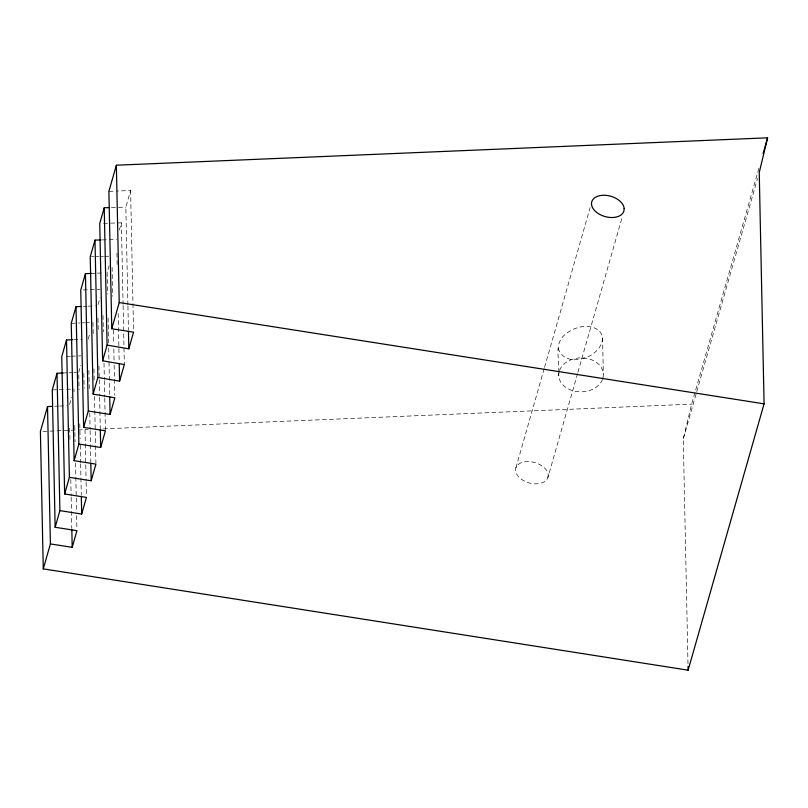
<?xml version="1.0" encoding="UTF-8"?>
<svg xmlns="http://www.w3.org/2000/svg" width="808" height="808" viewBox="0 0 808 808"><rect width="100%" height="100%" fill="white"/><g stroke="black" fill="none" stroke-linecap="round" stroke-linejoin="round"><path stroke-width="0.61" stroke-dasharray="4.04 3.03" d="M558.682 372.084C559.924 360.126 553.783 344.986 563.954 335.512C568.276 331.442 573.619 328.684 579.346 327.2C588.052 324.907 601.263 327.149 602.576 337.855L603.334 373.851M602.576 337.855C602.152 357.944 564.691 369.872 558.187 348.238M547.895 477.609L548.228 474.841A16.736 10.554 15.9 0 0 524.19 461.903A16.736 10.554 15.9 0 0 522.089 479.73A16.736 10.554 15.9 0 0 547.895 477.609L577.589 373.498M687.992 663.893L683.275 438.855L691.638 404.151L759.661 165.66M69.569 404.465L71.599 397.334M78.719 372.367L80.76 365.236M88.224 339.077L89.91 333.128M98.051 304.596L100.091 297.465M109.161 265.63L107.131 272.771L107.575 294.082M119.342 229.967L121.372 222.826L100.939 223.432M127.896 304.929L125.846 207.131L130.603 190.486L116.13 191.092M515.898 467.832L544.208 368.569M544.552 367.357L590.133 207.555M577.932 372.286L622.473 216.12M683.275 438.855L696.395 392.86M696.749 391.648L757.51 178.588M108.888 191.395L114.918 191.143M91.456 273.427L96.273 273.225M97.485 273.175L101.101 273.023M83.163 289.951L100.051 289.244M83.244 306.394L86.86 306.242M88.062 306.192L95.304 305.889M71.255 323.341L79.699 322.988M80.911 322.937L84.527 322.786M85.729 322.735L89.345 322.584M73.75 339.683L82.184 339.33M66.589 356.429L70.205 356.277M71.407 356.227L81.063 355.823M63.044 373.023L67.872 372.821M69.074 372.771L72.69 372.619M73.902 372.569L76.316 372.468M52.267 389.921L65.539 389.365M66.741 389.315L70.357 389.163M54.752 406.262L58.378 406.111M59.58 406.06L66.822 405.757M42.915 431.432L88.264 429.523M103.384 428.886L691.638 404.151M111.433 207.555L125.846 207.131M102.202 239.905L116.625 239.481M91.445 256.722L93.849 256.651M95.051 256.621L98.657 256.51M99.859 256.479L103.464 256.368M104.666 256.338L109.474 256.197M558.712 373.336L558.762 375.851M130.603 190.486L133.512 329.664M127.927 306.181L128.422 330.007M121.372 222.826L123.079 304.333M123.109 305.586L124.341 364.519M116.918 253.268L117.15 264.549M118.17 313.454L118.887 347.309M118.907 348.561L119.17 361.095M112.11 267.408L112.716 296.243M113.423 330.098L113.716 343.895M113.817 348.904L114.059 360.186M114.16 365.206L114.797 395.304M108.08 317.908L108.605 342.986M108.706 347.995L109.676 394.395M103.01 315.474L103.353 331.775M104.01 363.115L104.353 379.417M104.373 380.669L104.717 396.97M104.747 398.223L105.404 429.573M97.98 318.322L98.263 332.118M98.97 365.974L99.233 378.508M99.263 379.76L99.606 396.061M99.626 397.314L100.283 428.664M92.971 322.432L93.233 334.966M93.94 368.822L94.223 382.618M94.516 396.405L95.223 430.26M95.253 431.512L95.91 462.863M88.88 370.418L89.294 390.486M89.769 413.05L90.112 429.351M90.132 430.603L90.789 461.954M83.84 373.276L84.153 388.325M85.022 429.694L85.729 463.55M85.759 464.802L86.103 481.103M86.123 482.356L86.416 496.152M78.78 374.872L79.093 389.921M79.8 423.776L80.113 438.825M80.245 445.087L80.618 462.641M80.638 463.893L81.295 495.243M73.972 389.012L74.033 391.516M74.74 425.372L75.083 441.673M75.528 462.994L76.235 496.839M76.265 498.102L76.528 510.636M76.629 515.655L76.922 529.442M69.7 428.23L69.993 442.016M70.781 479.639L71.124 495.93M71.144 497.193L71.801 528.533M602.495 379.356A22.311 16.988 -1.2 0 1 575.599 391.375A22.311 16.988 -1.2 0 1 559.247 371.428M559.611 370.347A22.311 16.988 -1.2 0 1 586.507 358.328A22.311 16.988 -1.2 0 1 602.849 378.275"/><path stroke-width="1.21" d="M109.029 207.626L104.222 207.767L107.1 345.117L128.815 348.814L133.562 332.169L111.767 328.745L108.888 191.395L116.362 165.216L767.6 137.814L759.237 172.528L764.085 403.849L688.123 670.185L43.279 568.883L40.4 431.543L47.52 406.576L52.348 406.363M63.044 373.023L57.015 373.276L52.267 389.921L55.146 527.27L76.942 530.694L72.195 547.339L50.399 543.915L47.52 406.576M72.538 339.734L66.508 339.986L61.761 356.631L64.64 493.981L86.436 497.405L81.689 514.05L59.893 510.626L57.015 373.276M80.83 306.495L76.002 306.697L71.255 323.341L74.134 460.691L95.93 464.115L91.183 480.76L69.387 477.336L66.508 339.986M91.456 273.427L85.426 273.68L80.749 290.052L83.628 427.402L105.424 430.826L100.677 447.47L78.881 444.046L76.002 306.697M101 239.936L94.99 240.117L90.243 256.762L93.122 394.112L114.847 397.809L110.1 414.454L88.294 411.03L85.426 273.68M104.222 207.767L99.737 223.473L102.616 360.822L124.341 364.519L119.594 381.164L97.869 377.467L94.99 240.117M43.279 568.883L50.399 543.915M55.146 527.27L59.893 510.626M64.64 493.981L69.387 477.336M74.134 460.691L78.881 444.046M83.628 427.402L88.294 411.03M93.122 394.112L97.869 377.467M102.616 360.822L107.1 345.117M111.767 328.745L119.23 302.556L116.362 165.216M763.116 153.56L767.6 137.814M119.23 302.556L764.085 403.849M688.042 666.408L688.123 670.185M128.452 331.26L128.815 348.814M119.22 363.61L119.594 381.164M109.726 396.9L110.1 414.454M100.313 429.917L100.677 447.47M90.819 463.206L91.183 480.76M81.325 496.496L81.689 514.05M71.831 529.785L72.195 547.339M624.18 208.514L623.857 211.272A16.736 10.554 15.9 0 1 598.041 213.403A16.736 10.554 15.9 0 1 600.152 195.576A16.736 10.554 15.9 0 1 624.18 208.514"/></g></svg>
